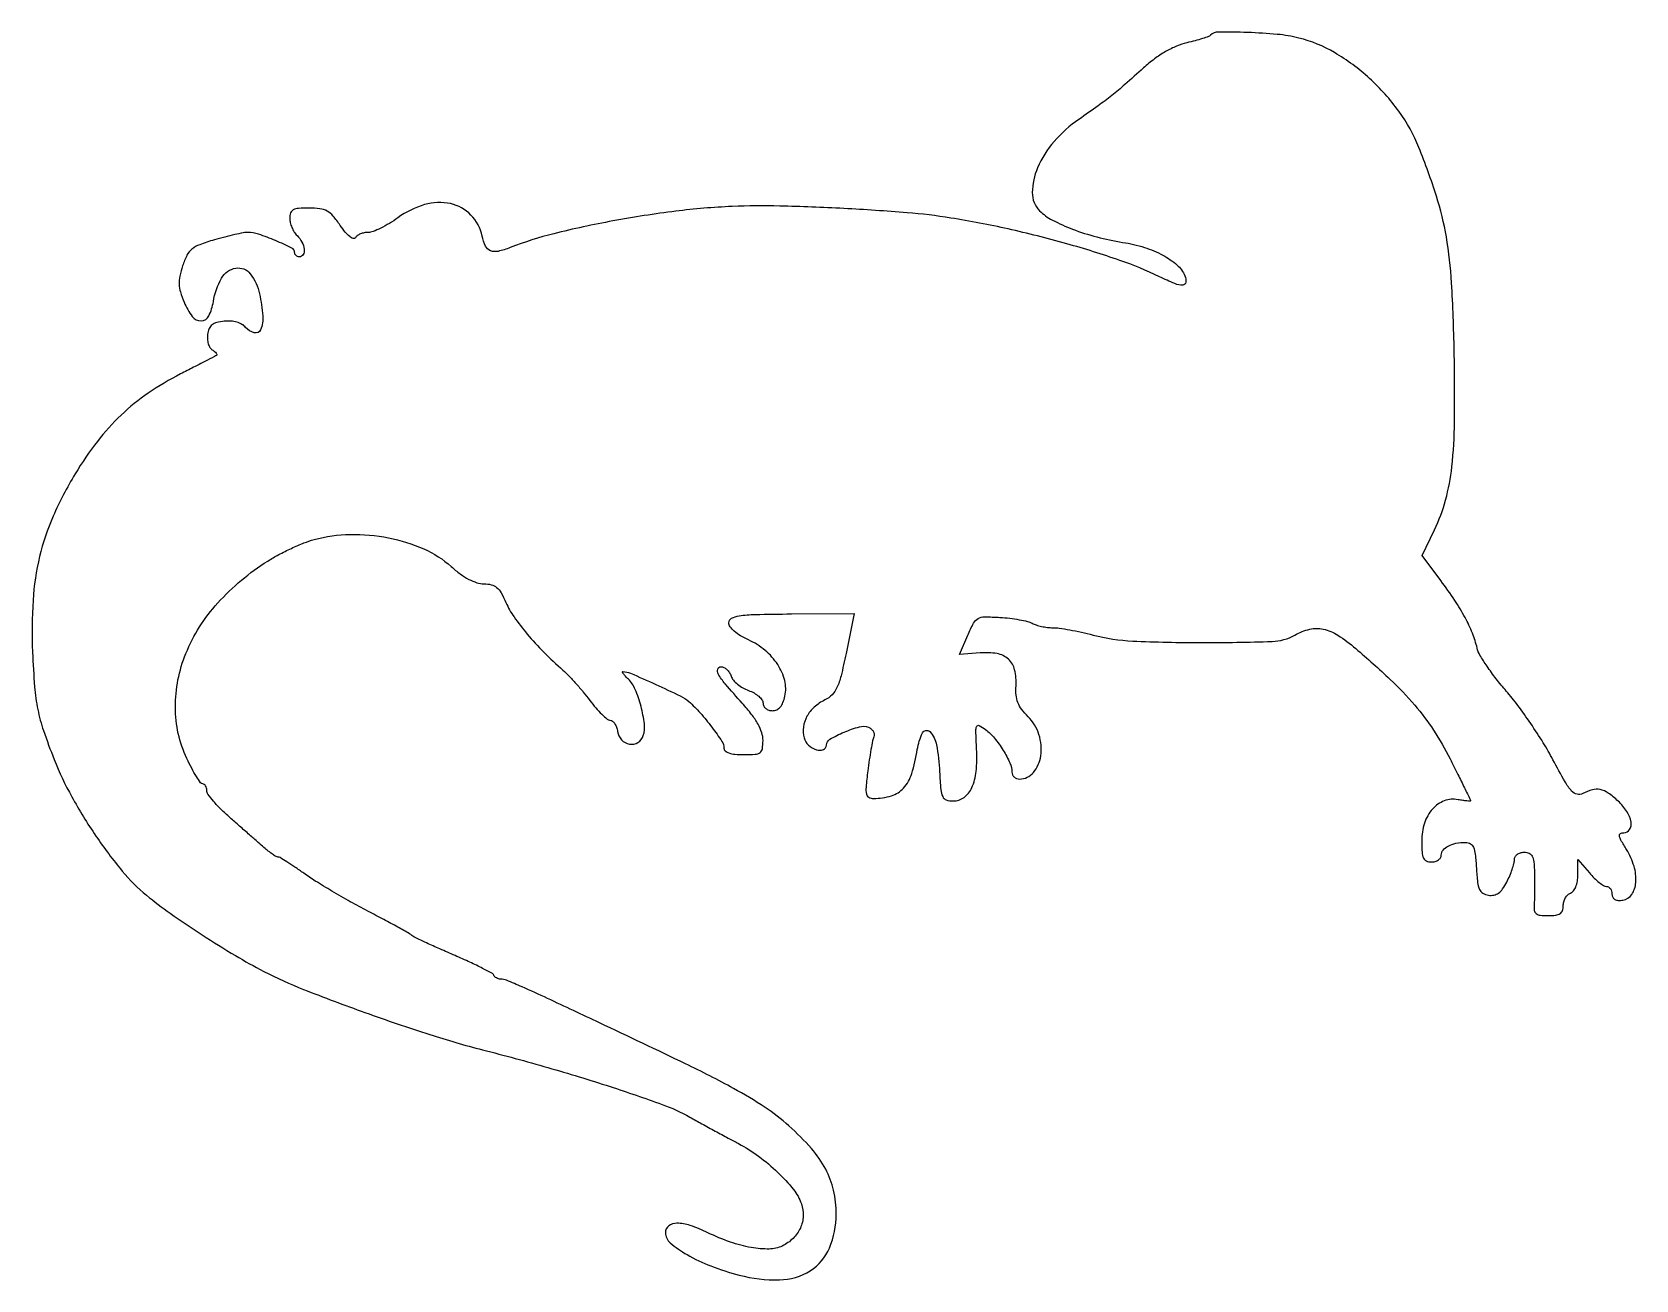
# Model space of a CAD drawing. Extents: x 0 to 329, y 0 to 256.
import ezdxf

# ---------------------------------------------------------------- set-up
doc = ezdxf.new("R2010")
doc.units = 0

msp = doc.modelspace()

# ---------------------------------------------------------------- linework, layer by layer
msp.add_lwpolyline([(241.744531, 255.411198, -0.109863), (241.308303, 255.133708, -0.009842), (240.072174, 254.713036, -0.012439), (238.559458, 254.272373, -0.009393), (236.87823, 253.861305, 0.04491), (234.759904, 253.18094, 0.031259), (232.511108, 252.058278, 0.028793), (230.221263, 250.547888, 0.024233), (227.978443, 248.700108, -0.004189), (224.171013, 245.298229, -0.012152), (221.462195, 243.032676, -0.012602), (218.700667, 240.94631, -0.004795), (214.750874, 238.172606, 0.06326), (209.660496, 233.626383, 0.077319), (206.267808, 228.228435, 0.098608), (205.184991, 223.153407, 0.202457), (206.687216, 219.455641, 0.076297), (209.307684, 217.532554, 0.029139), (213.446965, 215.671449, 0.027079), (218.415984, 214.079008, 0.024399), (223.703292, 212.967524, -0.035503), (228.165507, 211.925601, -0.048345), (231.97449, 210.328731, -0.056752), (234.841993, 208.337457, -0.112632), (236.455118, 206.106872, -0.124995), (236.659547, 204.782042, -0.376667), (236.045982, 204.204999, -0.107043), (234.389494, 204.504725, -0.01533), (231.22806, 205.927672, 0.030648), (223.135204, 209.27619, 0.014157), (212.257373, 212.673604, 0.01365), (200.244252, 215.704159, 0.015179), (188.5, 217.956243, 0.019692), (179.518932, 219.036686, 0.006918), (166.558602, 219.899977, 0.00702), (153.423024, 220.407727, 0.01683), (143.678598, 220.319425, 0.020517), (132.105229, 219.347932, 0.014571), (119.233875, 217.351069, 0.014702), (107.14625, 214.743648, 0.032973), (98.202947, 211.900741, -0.035758), (95.691611, 211.117791, -0.15574), (94.157713, 211.238091, -0.187821), (93.144345, 212.198513, -0.056233), (92.445297, 214.249059, 0.137951), (90.138506, 218.56993, 0.149237), (85.982194, 220.894583, 0.125851), (80.646792, 220.698624, 0.085159), (75.158697, 218, -0.02027), (73.430124, 216.851669, -0.022051), (71.661141, 215.88125, -0.0222), (70.08378, 215.189558, -0.092479), (69.067676, 215, 0.050036), (68.272573, 214.920233, 0.047648), (67.495381, 214.6839, 0.051312), (66.848546, 214.336424, 0.105825), (66.452978, 213.923916, -0.346791), (66.008235, 213.761776, -0.090599), (65.293496, 214.151067, -0.051077), (64.378504, 215.058963, -0.022599), (63.35791, 216.423916, 0.026649), (61.883956, 218.362279, 0.089596), (60.658181, 219.371205, 0.095284), (59.199461, 219.854534, 0.032501), (56.963949, 220, 0.017439), (54.808268, 219.92479, 0.103312), (53.728408, 219.619358, 0.187908), (53.187331, 218.999667, 0.08679), (53, 217.928571, 0.06043), (53.109518, 217.025728, 0.03907), (53.440625, 216.025, 0.038951), (53.925614, 215.083077, 0.058077), (54.5, 214.357143, -0.074268), (55.494353, 213.013602, -0.093929), (55.95249, 211.540729, -0.151214), (55.74744, 210.450451, -0.278035), (55, 210, -0.087906), (54.61818, 210.067651, -0.094614), (54.29375, 210.261855, -0.100065), (54.076725, 210.551358, -0.11141), (54, 210.89142, 0.285741), (53.445218, 211.782936, 0.013432), (50.084189, 213.326968, 0.020677), (46.632179, 214.635891, 0.080443), (44.383671, 215, 0.047355), (43.472072, 214.913469, 0.007681), (41.727723, 214.551438, 0.008414), (39.681656, 214.057605, 0.007314), (37.555049, 213.47298, 0.017779), (34.543657, 212.480164, 0.082801), (32.961397, 211.575809, 0.10485), (31.946662, 210.314254, 0.037437), (31.055795, 208.169059, 0.025991), (30.470919, 206.029167, 0.063753), (30.328633, 204.407199, 0.063482), (30.59935, 202.797585, 0.025595), (31.353626, 200.69608, 0.061769), (33.031198, 197.76042, 0.242274), (34.849443, 196.875666, 0.279976), (36.419545, 197.878717, 0.074579), (37.357032, 200.831293, -0.088542), (39.028749, 205.630507, -0.227559), (41.961161, 207.686525, -0.277223), (44.923709, 206.51397, -0.111187), (46.819725, 202.397139, -0.032363), (47.480386, 197.886341, -0.119744), (47.032013, 195.065442, -0.373359), (45.73368, 194.421939, -0.157166), (43.95762, 195.551065, 0.091938), (43.218982, 196.166564, 0.05829), (42.181808, 196.598855, 0.05182), (40.938297, 196.8186, 0.042184), (39.585175, 196.801065, 0.03686), (38.046833, 196.535473, 0.105664), (37.077978, 196.06124, 0.126793), (36.489247, 195.29131, 0.06512), (36.162508, 194.11309, 0.053929), (36.130671, 193.140098, 0.055044), (36.308535, 192.189774, 0.060748), (36.657081, 191.401558, 0.12046), (37.133548, 190.917463, -0.031526), (37.601926, 190.585477, -0.061608), (37.91933, 190.256897, -0.106539), (38.044935, 189.985006, -0.314164), (37.97104, 189.804373, -0.023347), (37.611516, 189.595171, -0.000413), (35.623098, 188.561285, -0.001036), (33.302676, 187.363303, -0.000691), (30.639505, 186, 0.03182), (24.015259, 182.07084, 0.039809), (18.45343, 177.586443, 0.038929), (13.578029, 172.191383, 0.02842), (9.01328, 165.521985, 0.032448), (4.523576, 156.866445, 0.044799), (1.737627, 148.573342, 0.042848), (0.396785, 139.635619, 0.026445), (0.286292, 129, 0.009087), (0.718293, 121.887356, 0.030013), (1.36788, 117.238895, 0.032599), (2.539672, 112.904321, 0.012242), (4.719593, 107, 0.031811), (8.337083, 99.351069, 0.022999), (13.278901, 91.315255, 0.023357), (18.678773, 84.123707, 0.048192), (23.654911, 79.164179, 0.019083), (28.51067, 75.478525, 0.008989), (35.041127, 71.076514, 0.008997), (41.864203, 66.825902, 0.01563), (47.694764, 63.580642, 0.025319), (55.819687, 59.893575, 0.007777), (68.427824, 55.150346, 0.008083), (81.695272, 50.633961, 0.015488), (92.5, 47.515686, -0.007426), (105.929413, 43.873398, -0.008514), (118.642364, 39.986398, -0.00815), (129.305196, 36.333485, -0.041558), (135, 33.725713, 0.001991), (137.43391, 32.369046, 0.001365), (140.205997, 30.848177, 0.001376), (142.883896, 29.398028, 0.002794), (144.999138, 28.275287, -0.038649), (149.092689, 25.71087, -0.031664), (153.04183, 22.383129, -0.032517), (156.230003, 18.907356, -0.085666), (157.863407, 15.961987, -0.09447), (158.236189, 13.445175, -0.096118), (157.652251, 10.984319, -0.093007), (156.16574, 8.857947, -0.082206), (153.949243, 7.304955, -0.109723), (151.279852, 6.684021, -0.046738), (147.603598, 6.991457, -0.039949), (143.305808, 8.119582, -0.028388), (138.70238, 10.029706, 0.030238), (135.074012, 11.519542, 0.082116), (132.341045, 11.975447, 0.164725), (130.679735, 11.41551, 0.23393), (130, 10.042154, 0.22143), (130.972359, 7.954176, 0.044184), (134.430462, 5.53297, 0.039057), (139.311122, 3.208697, 0.027474), (145.102723, 1.344317, 0.069309), (153.382556, 0.361852, 0.136053), (159.689857, 2.249098, 0.154998), (163.606623, 6.879815, 0.09895), (165, 13.851718, 0.055471), (164.455569, 18.743931, 0.067733), (162.848017, 23.055013, 0.057867), (159.91449, 27.272123, 0.028442), (155.30945, 31.92474, 0.037584), (150.411489, 35.714592, 0.021311), (143.979457, 39.577032, 0.012088), (134.123924, 44.632957, 0.002491), (116.5, 53.034389, 0.000726), (105.844883, 58.029868, 0.005112), (100.630096, 60.40087, 0.006748), (97.435259, 61.762976, 0.097687), (96.233662, 62, -0.067058), (95.800835, 62.058311, -0.06043), (95.38218, 62.229689, -0.063911), (95.039985, 62.482826, -0.101161), (94.833333, 62.781921, 0.1718), (94.446196, 63.203149, 0.004932), (92.247917, 64.340348, 0.009448), (89.589816, 65.61991, 0.006299), (86.5, 66.989187, -0.003236), (83.398169, 68.341113, -0.004817), (80.703125, 69.567765, -0.002193), (78.425156, 70.643389, -0.095494), (78, 70.957266, 0.079027), (77.578177, 71.290519, 0.001534), (75.152494, 72.640466, 0.003654), (72.298775, 74.190066, 0.002437), (69.00849, 75.925171, -0.007268), (65.418213, 77.863038, -0.006024), (61.65191, 80.027116, -0.006088), (58.247401, 82.094574, -0.016267), (55.88906, 83.675171, 0.006351), (54.067516, 84.949059, 0.009206), (52.424865, 86.023331, 0.005428), (51.025728, 86.880968, 0.135584), (50.594837, 87, -0.134436), (50.217466, 87.103332, -0.015751), (49.473819, 87.575839, -0.017974), (48.610927, 88.209597, -0.013804), (47.714267, 88.960304, 0.000597), (46.550965, 89.987709, 0.000173), (44.755128, 91.568841, 0.000174), (42.730962, 93.34851, 0.000186), (40.75, 95.087664, -0.015146), (38.930806, 96.783804, -0.020327), (37.395312, 98.43386, -0.017911), (36.249266, 99.871591, -0.160652), (36, 100.62736, 0.058484), (35.938384, 101.152334, 0.077575), (35.756463, 101.596787, 0.09623), (35.487178, 101.89455, 0.162331), (35.170937, 102, -0.24349), (34.738791, 102.22371, -0.013676), (33.874262, 103.520295, -0.018514), (32.908729, 105.192248, -0.012286), (31.920937, 107.175471, -0.109247), (29.565364, 117.714077, -0.098031), (31.717433, 128.716365, -0.087525), (38.252181, 139.065616, -0.067387), (48.5, 147.669557, -0.019201), (50.742906, 148.970044, -0.013564), (53.353125, 150.263039, -0.013716), (55.919316, 151.36429, -0.027915), (58, 152.058714, -0.0623), (65.395324, 153.11497, -0.053022), (73.252511, 152.417665, -0.054737), (80.507486, 150.142996, -0.080554), (86.105874, 146.523314, 0.025339), (87.951133, 145.018736, 0.0374), (89.722367, 143.911682, 0.043808), (91.362934, 143.225232, 0.077335), (92.810433, 143, -0.06125), (94.31701, 142.814749, -0.115805), (95.399256, 142.257802, -0.08771), (96.306703, 141.158236, -0.024876), (97.305516, 139.168595, 0.048702), (98.973654, 136.206124, 0.022738), (101.662169, 132.710603, 0.020696), (105.075261, 128.991268, 0.017122), (109.000591, 125.314725, -0.02243), (110.168895, 124.19696, -0.00934), (111.647049, 122.590963, -0.009219), (113.168442, 120.809625, -0.01178), (114.5, 119.11103, 0.016981), (115.735139, 117.568733, 0.022559), (116.965507, 116.259418, 0.020753), (118.055478, 115.284251, 0.16373), (118.680449, 115.046305, -0.166307), (119.155755, 114.862606, -0.073572), (119.608009, 114.352665, -0.061037), (119.970843, 113.614245, -0.048467), (120.180449, 112.75, 0.153822), (121.007277, 111.022178, 0.166099), (122.650759, 110.145519, 0.181456), (124.37818, 110.492405, 0.178429), (125.465893, 111.892539, 0.10808), (125.687994, 114.299652, 0.033939), (124.996509, 117.872634, 0.034238), (123.816961, 121.344942, 0.097678), (122.402145, 123.454998, -0.012228), (121.837221, 124.04825, -0.024845), (121.428944, 124.546156, -0.033885), (121.200911, 124.9024, -0.570054), (121.258698, 125, -0.102268), (122.847271, 124.671646, -0.004554), (128.00507, 122.38832, -0.00588), (133.013554, 120.044912, -0.068181), (134.814523, 118.850659, -0.031425), (137.116927, 116.552292, -0.019522), (139.531346, 113.593365, -0.014612), (141.578345, 110.702565, -0.147793), (142, 109.307222, 0.22361), (142.264756, 108.744818, 0.094017), (143.014981, 108.331701, 0.05682), (144.253459, 108.077623, 0.022211), (146, 108, 0.015779), (148.417744, 108.07632, 0.141899), (149.404909, 108.431112, 0.201477), (149.873813, 109.202441, 0.037164), (150, 110.897785, 0.079812), (149.745451, 112.482311, 0.047585), (148.97594, 114.23518, 0.037195), (147.667586, 116.218611, 0.018836), (145.75, 118.517803, -0.005995), (142.263182, 122.48674, -0.045159), (140.815663, 124.52045, -0.214085), (140.709703, 125.511456, -0.324609), (141.382922, 126, -0.115205), (141.995045, 125.857064, -0.070911), (142.608471, 125.437052, -0.065057), (143.13021, 124.816232, -0.065502), (143.473472, 124.083581, 0.098021), (143.918254, 123.274706, 0.045536), (144.772295, 122.427089, 0.042735), (145.863717, 121.672052, 0.04612), (147.04086, 121.135601, -0.043718), (148.173066, 120.62617, -0.051936), (149.130753, 119.951155, -0.060034), (149.788161, 119.22116, -0.154513), (150, 118.55202, 0.121139), (150.146691, 117.95544, 0.102588), (150.559362, 117.452029, 0.092346), (151.180978, 117.116063, 0.077989), (151.920545, 117, 0.105152), (152.815472, 117.19031, 0.110919), (153.535875, 117.726684, 0.084708), (154.091646, 118.652073, 0.038927), (154.500552, 120.002512, 0.116493), (154.450705, 123.169829, 0.082593), (153.020358, 126.438499, 0.074658), (150.429207, 129.355321, 0.068051), (147.017058, 131.492308, -0.02864), (145.381006, 132.345921, -0.045359), (144.103086, 133.275361, -0.056099), (143.264998, 134.194622, -0.158088), (143, 135.011813, -0.277144), (143.553672, 135.933979, -0.087443), (145.145661, 136.452589, -0.029733), (148.392292, 136.716238, -0.00329), (155.843506, 136.828011), (168.687012, 136.936145), (167.010242, 128.718072, -0.00873), (165.988292, 124.120663, -0.047835), (165.160558, 121.718136, -0.088956), (164.150216, 120.256532, -0.083575), (162.674781, 119.19929, 0.068349), (160.503988, 117.741169, 0.086324), (159.003107, 115.849105, 0.092869), (158.299961, 113.677846, 0.093744), (158.434021, 111.406859, 0.146866), (159.303064, 109.948994, 0.108764), (160.936185, 109.00323, 0.16849), (162.367605, 109.039881, 0.312449), (163, 109.953083, -0.269146), (163.686682, 111.136341, -0.029436), (166.616828, 112.589086, -0.032304), (169.755959, 113.688344, -0.161035), (171.595653, 113.601668, -0.081398), (172.172576, 113.264533, -0.091951), (172.583564, 112.772736, -0.100695), (172.766688, 112.205017, -0.120001), (172.695298, 111.648342, 0.042748), (172.457221, 110.823399, 0.005726), (172.125936, 109.043963, 0.006584), (171.784452, 106.920458, 0.005495), (171.47632, 104.656771, 0.007419), (171.108913, 101.313673, 0.074411), (171.184428, 99.914667, 0.219804), (171.668368, 99.258129, 0.128244), (172.634777, 99.013655, 0.070995), (176.319057, 99.566987, 0.138079), (178.810774, 101.147443, 0.108882), (180.475825, 104.094912, 0.0347), (181.621193, 109.032534, -0.074234), (182.706319, 112.45824, -0.514478), (184.167631, 112.70234, -0.154704), (185.573572, 109.995233, -0.030191), (186.193669, 104.465412, 0.008195), (186.441338, 100.812389, 0.08812), (186.820942, 99.384672, 0.207851), (187.567201, 98.723155, 0.079016), (188.970467, 98.5, 0.16145), (191.195068, 99.23755, 0.126969), (192.797167, 101.227119, 0.083071), (193.675884, 104.535797, 0.035825), (193.777511, 109.111527, -0.003877), (193.620516, 112.877904, -0.116707), (193.806264, 113.801536, -0.435842), (194.313485, 113.968464, -0.035809), (195.620082, 113.120456, -0.05971), (197.431664, 111.375895, -0.032815), (199.221135, 108.865898, -0.032032), (200.596705, 106.285151, -0.10682), (201, 104.41896, 0.109961), (201.120508, 103.877628, 0.099894), (201.461607, 103.41682, 0.09504), (201.971459, 103.107762, 0.089093), (202.571429, 103, 0.222283), (205.424697, 104.334399, 0.140921), (206.934611, 107.75319, 0.112181), (206.551864, 112.114417, 0.119168), (204.317918, 115.772991, -0.035886), (203.021392, 117.270293, -0.067972), (202.249107, 118.663419, -0.069134), (201.886286, 120.196425, -0.03834), (201.852191, 122.121835, 0.071949), (201.575381, 125.381555, 0.15192), (200.305784, 127.548904, 0.143887), (197.97358, 128.685717, 0.06212), (194.487323, 128.838013), (190.293528, 128.5), (191.976471, 132.461671, -0.020875), (193.149451, 134.931094, -0.145623), (194.073327, 135.875507, -0.128093), (195.417771, 136.222209, -0.014751), (198.56343, 136.121769, -0.014699), (200.565617, 135.939444, -0.01531), (202.526425, 135.641442, -0.015158), (204.201471, 135.281344, -0.062413), (205.167982, 134.910099, 0.046742), (205.998985, 134.560732, 0.023013), (207.10834, 134.267341, 0.022609), (208.297299, 134.066523, 0.030538), (209.385468, 134, -0.035551), (210.725194, 133.904622, -0.00929), (212.854739, 133.559375, -0.009392), (215.271891, 133.074203, -0.009483), (217.661309, 132.5, 0.05242), (225.762353, 131.275143, 0.01133), (239.946491, 130.953702, 0.007795), (254.318086, 131.17776, 0.122643), (259, 132.5, -0.07183), (262.037284, 133.698717, -0.113081), (264.82883, 133.719045, -0.089521), (267.800935, 132.474738, -0.032614), (271.475426, 129.737433, -0.0125), (278.529707, 123.418549, -0.026888), (283.564081, 118.138365, -0.031997), (287.429791, 112.987669, -0.027909), (290.803146, 107.151041, -0.001307), (292.41202, 103.949256, -0.002092), (293.767174, 101.206067, -0.00039), (294.950288, 98.780897, -0.113762), (295, 98.565232, -0.423162), (294.901595, 98.469779, -0.011925), (294.250624, 98.505163, -0.017458), (293.427233, 98.598659, -0.010227), (292.448933, 98.765011, 0.138481), (289.636005, 98.521568, 0.12213), (287.207628, 96.843786, 0.103714), (285.566453, 93.953699, 0.077596), (285, 90.325686, 0.015017), (285.071035, 87.961003, 0.093526), (285.365589, 86.790711, 0.187001), (285.968871, 86.208082, 0.099893), (287, 86, 0.067898), (287.764468, 86.104293, 0.0845), (288.4125, 86.409197, 0.09971), (288.845839, 86.8618, 0.14217), (289, 87.393011, -0.174836), (289.37252, 88.425789, -0.100396), (290.415474, 89.266308, -0.074303), (292.025629, 89.817603, -0.045417), (294.029528, 90, -0.139131), (294.984729, 89.728957, -0.157833), (295.599454, 89.006109, -0.071361), (295.966065, 87.565399, -0.012298), (296.19774, 84.75, 0.012606), (296.440654, 81.820127, 0.078579), (296.833481, 80.371284, 0.155806), (297.52999, 79.59413, 0.097704), (298.692266, 79.188015, 0.085608), (299.79888, 79.220599, 0.10636), (300.740207, 79.632148, 0.082895), (301.592238, 80.491189, 0.034674), (302.442266, 81.888355, 0.018697), (303.038524, 83.155347, 0.018358), (303.542416, 84.471022, 0.018592), (303.898189, 85.655169, 0.063758), (304, 86.45034, -0.12265), (304.150615, 87.055107, -0.106255), (304.572651, 87.556293, -0.093131), (305.217376, 87.886616, -0.072062), (306, 88, -0.101059), (307.025921, 87.790503, -0.178608), (307.64655, 87.204914, -0.092772), (307.976676, 86.039044, -0.016222), (308.110691, 83.75, -0.004926), (308.139702, 81.957862, -0.004336), (308.135329, 80.0875, -0.004359), (308.10204, 78.400365, -0.013096), (308.039125, 77.25, 0.0575), (308.079225, 76.072665, 0.192382), (308.461787, 75.418297, 0.140119), (309.285689, 75.086148, 0.026203), (310.928434, 75, 0.029164), (312.48428, 75.090828, 0.117458), (313.371986, 75.415338, 0.16923), (313.840514, 76.030124, 0.079144), (314, 77.031385, -0.068006), (314.111994, 77.850994, -0.06271), (314.440625, 78.635134, -0.06668), (314.926359, 79.267132, -0.104363), (315.5, 79.638374, 0.137495), (316.105787, 80.08911, 0.068643), (316.585082, 80.924732, 0.056389), (316.897044, 82.047404, 0.039518), (317.001221, 83.356989), (317.002443, 86.5), (319.367571, 83.75, 0.021839), (320.35621, 82.697178, 0.026761), (321.370952, 81.807813, 0.026894), (322.282642, 81.167402, 0.140562), (322.866349, 81, -0.137293), (323.298654, 80.879014, -0.100212), (323.66699, 80.538944, -0.086175), (323.914958, 80.030291, -0.070535), (324, 79.430449, 0.110326), (324.148229, 78.76685, 0.157322), (324.557484, 78.328962, 0.116249), (325.253407, 78.132128, 0.046348), (326.25, 78.180449, 0.216724), (328.051617, 79.329964, 0.126981), (328.87997, 81.801311, 0.090698), (328.512731, 85.123409, 0.065738), (326.983759, 88.526279, -0.009454), (325.841036, 90.455888, -0.088841), (325.522155, 91.361542, -0.310617), (325.736619, 91.815899, -0.132632), (326.418441, 92, 0.257611), (327.614219, 92.659884, 0.187062), (327.910845, 94.182279, 0.101174), (327.050276, 96.342626, 0.06067), (325.260218, 98.459531, 0.032705), (323.205357, 100.128989, 0.102227), (321.582424, 100.840451, 0.120739), (319.970848, 100.790621, 0.055099), (318.003295, 100.001764, -0.188231), (316.827818, 99.860874, -0.150479), (315.732808, 100.534548, -0.051547), (314.380583, 102.438544, -0.006245), (311.906289, 106.945733, 0.016455), (309.898858, 110.431811, 0.010523), (307.351032, 114.35116, 0.010573), (304.689412, 118.09036, 0.019364), (302.341535, 121.002814, -0.014334), (300.252673, 123.541297, -0.015879), (298.385768, 126.111971, -0.015391), (296.937086, 128.394258, -0.075064), (296.363943, 129.808844, 0.036579), (295.384999, 132.883649, 0.027937), (293.889428, 136.083552, 0.023516), (291.781045, 139.600107, 0.013412), (288.92607, 143.650858), (285.084916, 148.801716), (287.624683, 154.0664, 0.046356), (289.900052, 160.169947, 0.038674), (291.186196, 166.971839, 0.025217), (291.732034, 176.189677, 0.006945), (291.656945, 190.719868, 0.009427), (291.127792, 204.670652, 0.02872), (290.047771, 214.087689, 0.034097), (288.012978, 222.410469, 0.018212), (284.435736, 232.384374, 0.061893), (280.333085, 239.816014, 0.050944), (274.288887, 246.572016, 0.051912), (267.150847, 251.835942, 0.072166), (259.80718, 254.834054, 0.037647), (255.404788, 255.581891, 0.015268), (249.328446, 255.962, 0.008434), (243.290108, 256.053023, 0.198446)], format="xyb", close=True)

doc.saveas('drawing.dxf')
